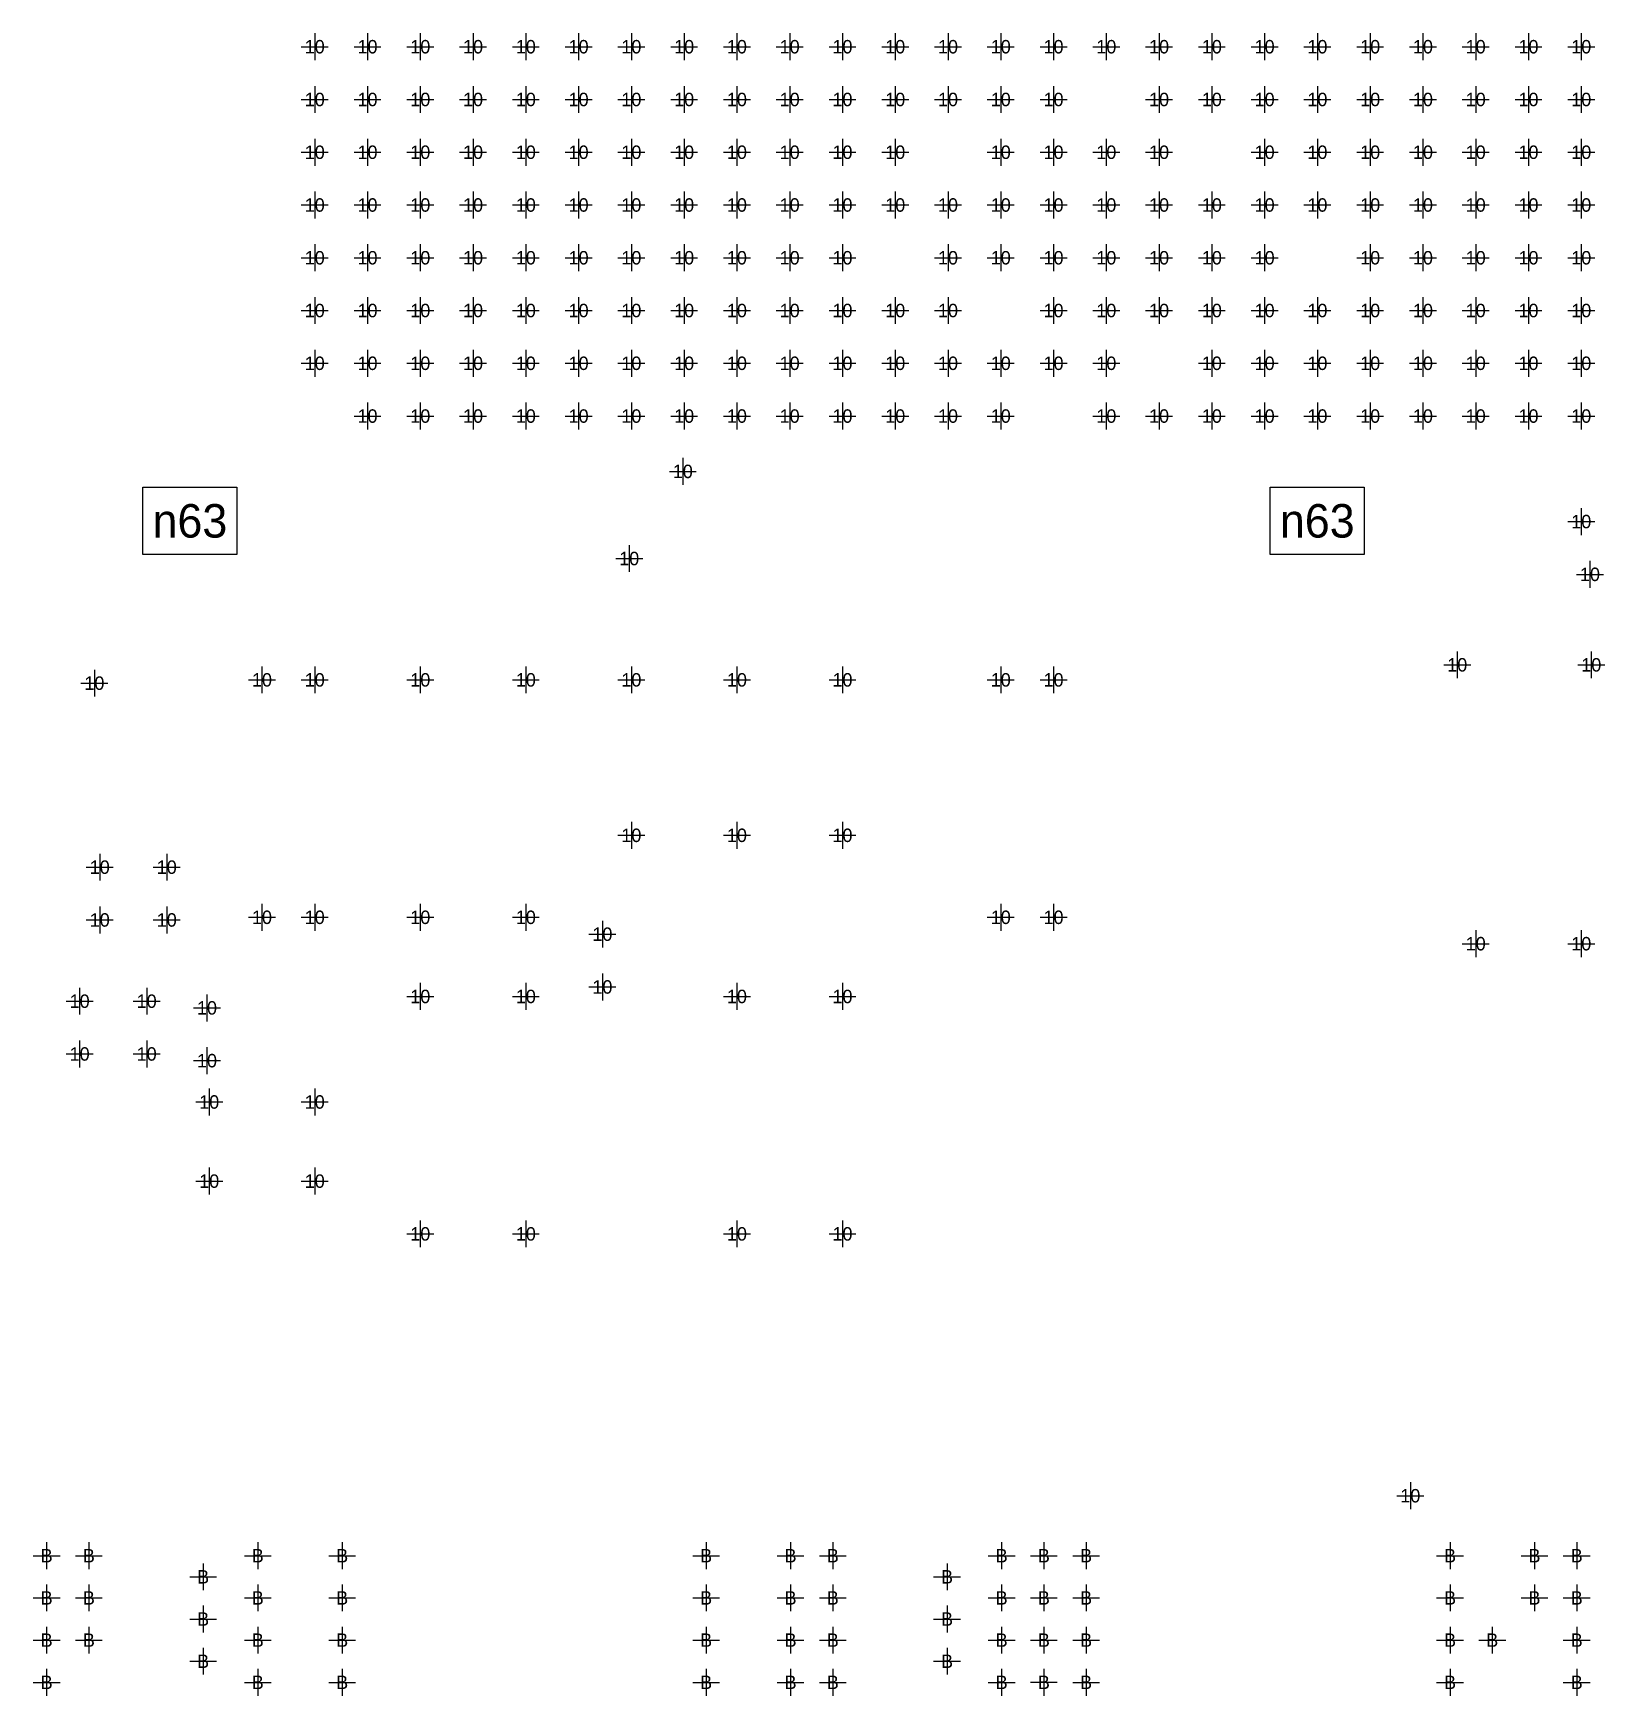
# Model space of a CAD drawing. Extents: x -13164 to 30582, y -10288 to 18382.
# Drawn here: x 3792 to 4964, y 4657 to 5897 of the extents above; entities that cross this region are included whole.
import ezdxf
from ezdxf.enums import TextEntityAlignment as Align

# ---------------------------------------------------------------- set-up
doc = ezdxf.new("R2010")
doc.units = 0
for name, color, linetype in [('MA_NCBACKDRILL-18-15', 140, 'CONTINUOUS'), ('MA_NCBACKDRILL-18-17', 30, 'CONTINUOUS'), ('MA_NCLEGEND-1-18', 7, 'CONTINUOUS')]:
    doc.layers.add(name, color=color, linetype=linetype)

# ---------------------------------------------------------------- blocks, each defined once
blk = doc.blocks.new('FIGURE_CROSS')
for points in [[(-0.5, 0), (0.5, 0)], [(0, 0.5), (0, -0.5)]]:
    blk.add_lwpolyline(points)
blk = doc.blocks.new('FIGURE_SQUARE')
blk.add_lwpolyline([(-0.5, -0.5), (-0.5, 0.5), (0.5, 0.5), (0.5, -0.5)], close=True)

msp = doc.modelspace()

# ---------------------------------------------------------------- block references
at = {"layer": 'MA_NCBACKDRILL-18-15', "xscale": 20.079, "yscale": 20.079}
for p in [(4080.71, 5887.405), (4120.08, 5887.405), (4001.97, 5848.035), (4041.34, 5848.035), (4080.71, 5808.665), (4120.08, 5808.665), (4001.97, 5769.295), (4041.34, 5769.295), (4080.71, 5729.925), (4120.08, 5729.925), (4001.97, 5690.555), (4041.34, 5690.555), (4080.71, 5651.185), (4120.08, 5651.185)]:
    msp.add_blockref('FIGURE_CROSS', p, dxfattribs=at)
at = {"layer": 'MA_NCBACKDRILL-18-17', "xscale": 20.079, "yscale": 20.079}
for p in [(4277.56, 5887.405), (4316.93, 5887.405), (4198.82, 5848.035), (4238.189, 5848.033), (4316.93, 5808.665), (4198.82, 5769.295), (4238.189, 5769.293), (4277.56, 5729.925), (4316.93, 5729.925), (4198.82, 5690.555), (4238.189, 5690.553), (4277.56, 5651.185), (4316.93, 5651.185), (4198.82, 5611.815), (4238.189, 5611.813)]:
    msp.add_blockref('FIGURE_CROSS', p, dxfattribs=at)
at = {"layer": 'MA_NCLEGEND-1-18'}
for name, p, xscale, yscale in [('FIGURE_CROSS', (4001.969, 5887.402), 20.079, 20.079), ('FIGURE_CROSS', (4041.339, 5887.402), 20.079, 20.079), ('FIGURE_CROSS', (4080.71, 5887.405), 20.079, 20.079), ('FIGURE_CROSS', (4120.08, 5887.405), 20.079, 20.079), ('FIGURE_CROSS', (4159.449, 5887.402), 20.079, 20.079), ('FIGURE_CROSS', (4198.819, 5887.402), 20.079, 20.079), ('FIGURE_CROSS', (4238.189, 5887.403), 20.079, 20.079), ('FIGURE_CROSS', (4277.56, 5887.405), 20.079, 20.079), ('FIGURE_CROSS', (4316.93, 5887.405), 20.079, 20.079), ('FIGURE_CROSS', (4356.299, 5887.402), 20.079, 20.079), ('FIGURE_CROSS', (4395.67, 5887.405), 20.079, 20.079), ('FIGURE_CROSS', (4435.04, 5887.405), 20.079, 20.079), ('FIGURE_CROSS', (4474.409, 5887.402), 20.079, 20.079), ('FIGURE_CROSS', (4513.78, 5887.402), 20.079, 20.079), ('FIGURE_CROSS', (4553.15, 5887.402), 20.079, 20.079), ('FIGURE_CROSS', (4592.52, 5887.402), 20.079, 20.079), ('FIGURE_CROSS', (4631.89, 5887.405), 20.079, 20.079), ('FIGURE_CROSS', (4671.26, 5887.405), 20.079, 20.079), ('FIGURE_CROSS', (4710.63, 5887.405), 20.079, 20.079), ('FIGURE_CROSS', (4750, 5887.405), 20.079, 20.079), ('FIGURE_CROSS', (4789.37, 5887.402), 20.079, 20.079), ('FIGURE_CROSS', (4828.74, 5887.405), 20.079, 20.079), ('FIGURE_CROSS', (4868.11, 5887.405), 20.079, 20.079), ('FIGURE_CROSS', (4907.48, 5887.405), 20.079, 20.079), ('FIGURE_CROSS', (4946.85, 5887.405), 20.079, 20.079), ('FIGURE_CROSS', (4001.97, 5848.035), 20.079, 20.079), ('FIGURE_CROSS', (4041.34, 5848.035), 20.079, 20.079), ('FIGURE_CROSS', (4080.709, 5848.032), 20.079, 20.079), ('FIGURE_CROSS', (4120.079, 5848.032), 20.079, 20.079), ('FIGURE_CROSS', (4159.449, 5848.032), 20.079, 20.079), ('FIGURE_CROSS', (4198.82, 5848.035), 20.079, 20.079), ('FIGURE_CROSS', (4238.189, 5848.033), 20.079, 20.079), ('FIGURE_CROSS', (4277.559, 5848.032), 20.079, 20.079), ('FIGURE_CROSS', (4316.93, 5848.035), 20.079, 20.079), ('FIGURE_CROSS', (4356.299, 5848.032), 20.079, 20.079), ('FIGURE_CROSS', (4395.669, 5848.032), 20.079, 20.079), ('FIGURE_CROSS', (4435.039, 5848.032), 20.079, 20.079), ('FIGURE_CROSS', (4474.41, 5848.035), 20.079, 20.079), ('FIGURE_CROSS', (4513.78, 5848.032), 20.079, 20.079), ('FIGURE_CROSS', (4553.15, 5848.035), 20.079, 20.079), ('FIGURE_CROSS', (4631.89, 5848.035), 20.079, 20.079), ('FIGURE_CROSS', (4671.26, 5848.035), 20.079, 20.079), ('FIGURE_CROSS', (4710.63, 5848.035), 20.079, 20.079), ('FIGURE_CROSS', (4750, 5848.035), 20.079, 20.079), ('FIGURE_CROSS', (4789.37, 5848.035), 20.079, 20.079), ('FIGURE_CROSS', (4828.74, 5848.035), 20.079, 20.079), ('FIGURE_CROSS', (4868.11, 5848.035), 20.079, 20.079), ('FIGURE_CROSS', (4907.48, 5848.032), 20.079, 20.079), ('FIGURE_CROSS', (4946.85, 5848.035), 20.079, 20.079), ('FIGURE_CROSS', (4001.969, 5808.662), 20.079, 20.079), ('FIGURE_CROSS', (4041.339, 5808.662), 20.079, 20.079), ('FIGURE_CROSS', (4080.71, 5808.665), 20.079, 20.079), ('FIGURE_CROSS', (4120.08, 5808.665), 20.079, 20.079), ('FIGURE_CROSS', (4159.449, 5808.662), 20.079, 20.079), ('FIGURE_CROSS', (4198.819, 5808.662), 20.079, 20.079), ('FIGURE_CROSS', (4238.189, 5808.663), 20.079, 20.079), ('FIGURE_CROSS', (4277.56, 5808.665), 20.079, 20.079), ('FIGURE_CROSS', (4277.561, 5808.667), 20.079, 20.079), ('FIGURE_CROSS', (4316.93, 5808.665), 20.079, 20.079), ('FIGURE_CROSS', (4356.299, 5808.662), 20.079, 20.079), ('FIGURE_CROSS', (4395.67, 5808.665), 20.079, 20.079), ('FIGURE_CROSS', (4435.039, 5808.662), 20.079, 20.079), ('FIGURE_CROSS', (4513.78, 5808.662), 20.079, 20.079), ('FIGURE_CROSS', (4553.15, 5808.662), 20.079, 20.079), ('FIGURE_CROSS', (4592.52, 5808.662), 20.079, 20.079), ('FIGURE_CROSS', (4631.89, 5808.662), 20.079, 20.079), ('FIGURE_CROSS', (4710.63, 5808.665), 20.079, 20.079), ('FIGURE_CROSS', (4750, 5808.665), 20.079, 20.079), ('FIGURE_CROSS', (4789.37, 5808.665), 20.079, 20.079), ('FIGURE_CROSS', (4828.74, 5808.665), 20.079, 20.079), ('FIGURE_CROSS', (4868.11, 5808.665), 20.079, 20.079), ('FIGURE_CROSS', (4907.48, 5808.665), 20.079, 20.079), ('FIGURE_CROSS', (4946.85, 5808.665), 20.079, 20.079), ('FIGURE_CROSS', (4001.97, 5769.295), 20.079, 20.079), ('FIGURE_CROSS', (4041.34, 5769.295), 20.079, 20.079), ('FIGURE_CROSS', (4080.709, 5769.292), 20.079, 20.079), ('FIGURE_CROSS', (4120.079, 5769.292), 20.079, 20.079), ('FIGURE_CROSS', (4159.449, 5769.292), 20.079, 20.079), ('FIGURE_CROSS', (4198.82, 5769.295), 20.079, 20.079), ('FIGURE_CROSS', (4238.189, 5769.293), 20.079, 20.079), ('FIGURE_CROSS', (4277.559, 5769.292), 20.079, 20.079), ('FIGURE_CROSS', (4316.93, 5769.295), 20.079, 20.079), ('FIGURE_CROSS', (4356.299, 5769.292), 20.079, 20.079), ('FIGURE_CROSS', (4395.67, 5769.295), 20.079, 20.079), ('FIGURE_CROSS', (4435.039, 5769.292), 20.079, 20.079), ('FIGURE_CROSS', (4474.409, 5769.292), 20.079, 20.079), ('FIGURE_CROSS', (4513.78, 5769.292), 20.079, 20.079), ('FIGURE_CROSS', (4553.15, 5769.292), 20.079, 20.079), ('FIGURE_CROSS', (4592.52, 5769.292), 20.079, 20.079), ('FIGURE_CROSS', (4631.89, 5769.292), 20.079, 20.079), ('FIGURE_CROSS', (4671.26, 5769.292), 20.079, 20.079), ('FIGURE_CROSS', (4710.63, 5769.292), 20.079, 20.079), ('FIGURE_CROSS', (4750, 5769.292), 20.079, 20.079), ('FIGURE_CROSS', (4789.37, 5769.292), 20.079, 20.079), ('FIGURE_CROSS', (4828.74, 5769.292), 20.079, 20.079), ('FIGURE_CROSS', (4868.11, 5769.292), 20.079, 20.079), ('FIGURE_CROSS', (4907.48, 5769.292), 20.079, 20.079), ('FIGURE_CROSS', (4946.85, 5769.292), 20.079, 20.079), ('FIGURE_CROSS', (4001.969, 5729.922), 20.079, 20.079), ('FIGURE_CROSS', (4041.339, 5729.922), 20.079, 20.079), ('FIGURE_CROSS', (4080.71, 5729.925), 20.079, 20.079), ('FIGURE_CROSS', (4120.08, 5729.925), 20.079, 20.079), ('FIGURE_CROSS', (4159.449, 5729.922), 20.079, 20.079), ('FIGURE_CROSS', (4198.819, 5729.922), 20.079, 20.079), ('FIGURE_CROSS', (4238.189, 5729.923), 20.079, 20.079), ('FIGURE_CROSS', (4277.56, 5729.925), 20.079, 20.079), ('FIGURE_CROSS', (4316.93, 5729.925), 20.079, 20.079), ('FIGURE_CROSS', (4356.299, 5729.922), 20.079, 20.079), ('FIGURE_CROSS', (4395.67, 5729.925), 20.079, 20.079), ('FIGURE_CROSS', (4474.409, 5729.922), 20.079, 20.079), ('FIGURE_CROSS', (4513.779, 5729.922), 20.079, 20.079), ('FIGURE_CROSS', (4553.15, 5729.922), 20.079, 20.079), ('FIGURE_CROSS', (4592.52, 5729.922), 20.079, 20.079), ('FIGURE_CROSS', (4631.89, 5729.922), 20.079, 20.079), ('FIGURE_CROSS', (4671.26, 5729.922), 20.079, 20.079), ('FIGURE_CROSS', (4710.63, 5729.922), 20.079, 20.079), ('FIGURE_CROSS', (4789.37, 5729.922), 20.079, 20.079), ('FIGURE_CROSS', (4828.74, 5729.922), 20.079, 20.079), ('FIGURE_CROSS', (4868.11, 5729.922), 20.079, 20.079), ('FIGURE_CROSS', (4907.48, 5729.922), 20.079, 20.079), ('FIGURE_CROSS', (4946.85, 5729.922), 20.079, 20.079), ('FIGURE_CROSS', (4001.97, 5690.555), 20.079, 20.079), ('FIGURE_CROSS', (4041.34, 5690.555), 20.079, 20.079), ('FIGURE_CROSS', (4080.709, 5690.552), 20.079, 20.079), ('FIGURE_CROSS', (4120.079, 5690.552), 20.079, 20.079), ('FIGURE_CROSS', (4159.449, 5690.552), 20.079, 20.079), ('FIGURE_CROSS', (4198.82, 5690.555), 20.079, 20.079), ('FIGURE_CROSS', (4238.189, 5690.553), 20.079, 20.079), ('FIGURE_CROSS', (4277.559, 5690.552), 20.079, 20.079), ('FIGURE_CROSS', (4316.93, 5690.555), 20.079, 20.079), ('FIGURE_CROSS', (4356.299, 5690.552), 20.079, 20.079), ('FIGURE_CROSS', (4395.67, 5690.555), 20.079, 20.079), ('FIGURE_CROSS', (4435.039, 5690.552), 20.079, 20.079), ('FIGURE_CROSS', (4474.409, 5690.552), 20.079, 20.079), ('FIGURE_CROSS', (4553.149, 5690.552), 20.079, 20.079), ('FIGURE_CROSS', (4592.52, 5690.552), 20.079, 20.079), ('FIGURE_CROSS', (4631.89, 5690.552), 20.079, 20.079), ('FIGURE_CROSS', (4671.26, 5690.552), 20.079, 20.079), ('FIGURE_CROSS', (4710.63, 5690.552), 20.079, 20.079), ('FIGURE_CROSS', (4750, 5690.552), 20.079, 20.079), ('FIGURE_CROSS', (4789.37, 5690.552), 20.079, 20.079), ('FIGURE_CROSS', (4828.74, 5690.552), 20.079, 20.079), ('FIGURE_CROSS', (4868.11, 5690.552), 20.079, 20.079), ('FIGURE_CROSS', (4907.48, 5690.552), 20.079, 20.079), ('FIGURE_CROSS', (4946.85, 5690.552), 20.079, 20.079), ('FIGURE_CROSS', (4001.969, 5651.182), 20.079, 20.079), ('FIGURE_CROSS', (4041.339, 5651.182), 20.079, 20.079), ('FIGURE_CROSS', (4080.71, 5651.185), 20.079, 20.079), ('FIGURE_CROSS', (4120.08, 5651.185), 20.079, 20.079), ('FIGURE_CROSS', (4159.449, 5651.182), 20.079, 20.079), ('FIGURE_CROSS', (4198.819, 5651.182), 20.079, 20.079), ('FIGURE_CROSS', (4238.189, 5651.183), 20.079, 20.079), ('FIGURE_CROSS', (4277.56, 5651.185), 20.079, 20.079), ('FIGURE_CROSS', (4316.93, 5651.185), 20.079, 20.079), ('FIGURE_CROSS', (4356.299, 5651.182), 20.079, 20.079), ('FIGURE_CROSS', (4395.669, 5651.182), 20.079, 20.079), ('FIGURE_CROSS', (4435.039, 5651.182), 20.079, 20.079), ('FIGURE_CROSS', (4474.409, 5651.182), 20.079, 20.079), ('FIGURE_CROSS', (4513.78, 5651.182), 20.079, 20.079), ('FIGURE_CROSS', (4553.15, 5651.182), 20.079, 20.079), ('FIGURE_CROSS', (4592.52, 5651.182), 20.079, 20.079), ('FIGURE_CROSS', (4671.259, 5651.182), 20.079, 20.079), ('FIGURE_CROSS', (4710.63, 5651.182), 20.079, 20.079), ('FIGURE_CROSS', (4750, 5651.182), 20.079, 20.079), ('FIGURE_CROSS', (4789.37, 5651.182), 20.079, 20.079), ('FIGURE_CROSS', (4828.74, 5651.182), 20.079, 20.079), ('FIGURE_CROSS', (4868.11, 5651.182), 20.079, 20.079), ('FIGURE_CROSS', (4907.48, 5651.182), 20.079, 20.079), ('FIGURE_CROSS', (4946.85, 5651.182), 20.079, 20.079), ('FIGURE_CROSS', (4041.339, 5611.812), 20.079, 20.079), ('FIGURE_CROSS', (4080.709, 5611.812), 20.079, 20.079), ('FIGURE_CROSS', (4120.079, 5611.812), 20.079, 20.079), ('FIGURE_CROSS', (4159.449, 5611.812), 20.079, 20.079), ('FIGURE_CROSS', (4198.82, 5611.815), 20.079, 20.079), ('FIGURE_CROSS', (4238.189, 5611.813), 20.079, 20.079), ('FIGURE_CROSS', (4277.559, 5611.812), 20.079, 20.079), ('FIGURE_CROSS', (4316.93, 5611.815), 20.079, 20.079), ('FIGURE_CROSS', (4356.299, 5611.812), 20.079, 20.079), ('FIGURE_CROSS', (4395.669, 5611.812), 20.079, 20.079), ('FIGURE_CROSS', (4435.039, 5611.812), 20.079, 20.079), ('FIGURE_CROSS', (4474.409, 5611.812), 20.079, 20.079), ('FIGURE_CROSS', (4513.78, 5611.812), 20.079, 20.079), ('FIGURE_CROSS', (4592.52, 5611.812), 20.079, 20.079), ('FIGURE_CROSS', (4631.89, 5611.812), 20.079, 20.079), ('FIGURE_CROSS', (4671.259, 5611.812), 20.079, 20.079), ('FIGURE_CROSS', (4710.629, 5611.812), 20.079, 20.079), ('FIGURE_CROSS', (4750, 5611.812), 20.079, 20.079), ('FIGURE_CROSS', (4789.37, 5611.812), 20.079, 20.079), ('FIGURE_CROSS', (4828.74, 5611.812), 20.079, 20.079), ('FIGURE_CROSS', (4868.11, 5611.812), 20.079, 20.079), ('FIGURE_CROSS', (4907.48, 5611.812), 20.079, 20.079), ('FIGURE_CROSS', (4946.85, 5611.812), 20.079, 20.079), ('FIGURE_CROSS', (4276.571, 5570.512), 20.079, 20.079), ('FIGURE_SQUARE', (3908.819, 5533.623), 70.079, 50), ('FIGURE_SQUARE', (4749.882, 5533.623), 70.079, 50), ('FIGURE_CROSS', (4946.852, 5533.078), 20.079, 20.079), ('FIGURE_CROSS', (4236.571, 5505.512), 20.079, 20.079), ('FIGURE_CROSS', (4953.3421, 5493.7014), 20.079, 20.079), ('FIGURE_CROSS', (4854.331, 5426.182), 20.079, 20.079), ('FIGURE_CROSS', (4954.331, 5426.182), 20.079, 20.079), ('FIGURE_CROSS', (3837.571, 5412.512), 20.079, 20.079), ('FIGURE_CROSS', (3962.601, 5414.963), 20.079, 20.079), ('FIGURE_CROSS', (4001.971, 5414.963), 20.079, 20.079), ('FIGURE_CROSS', (4080.711, 5414.963), 20.079, 20.079), ('FIGURE_CROSS', (4159.451, 5414.963), 20.079, 20.079), ('FIGURE_CROSS', (4238.191, 5414.963), 20.079, 20.079), ('FIGURE_CROSS', (4316.931, 5414.963), 20.079, 20.079), ('FIGURE_CROSS', (4395.671, 5414.963), 20.079, 20.079), ('FIGURE_CROSS', (4513.781, 5414.963), 20.079, 20.079), ('FIGURE_CROSS', (4553.151, 5414.963), 20.079, 20.079), ('FIGURE_CROSS', (4238.19, 5298.973), 20.079, 20.079), ('FIGURE_CROSS', (4316.93, 5298.973), 20.079, 20.079), ('FIGURE_CROSS', (4395.67, 5298.973), 20.079, 20.079), ('FIGURE_CROSS', (3841.571, 5275.201), 20.079, 20.079), ('FIGURE_CROSS', (3891.571, 5275.201), 20.079, 20.079), ('FIGURE_CROSS', (3962.601, 5237.797), 20.079, 20.079), ('FIGURE_CROSS', (4001.971, 5237.797), 20.079, 20.079), ('FIGURE_CROSS', (4080.711, 5237.797), 20.079, 20.079), ('FIGURE_CROSS', (4159.451, 5237.797), 20.079, 20.079), ('FIGURE_CROSS', (4513.781, 5237.797), 20.079, 20.079), ('FIGURE_CROSS', (4553.151, 5237.797), 20.079, 20.079), ('FIGURE_CROSS', (3841.571, 5235.823), 20.079, 20.079), ('FIGURE_CROSS', (3891.571, 5235.823), 20.079, 20.079), ('FIGURE_CROSS', (4216.571, 5225.201), 20.079, 20.079), ('FIGURE_CROSS', (4868.111, 5218.112), 20.079, 20.079), ('FIGURE_CROSS', (4946.851, 5218.112), 20.079, 20.079), ('FIGURE_CROSS', (4080.711, 5178.742), 20.079, 20.079), ('FIGURE_CROSS', (4159.451, 5178.742), 20.079, 20.079), ('FIGURE_CROSS', (4216.571, 5185.823), 20.079, 20.079), ('FIGURE_CROSS', (4316.931, 5178.742), 20.079, 20.079), ('FIGURE_CROSS', (4395.671, 5178.742), 20.079, 20.079), ('FIGURE_CROSS', (3826.571, 5175.201), 20.079, 20.079), ('FIGURE_CROSS', (3876.571, 5175.201), 20.079, 20.079), ('FIGURE_CROSS', (3921.571, 5170.201), 20.079, 20.079), ('FIGURE_CROSS', (3826.571, 5135.823), 20.079, 20.079), ('FIGURE_CROSS', (3876.571, 5135.823), 20.079, 20.079), ('FIGURE_CROSS', (3921.571, 5130.823), 20.079, 20.079), ('FIGURE_CROSS', (3923.231, 5100.002), 20.079, 20.079), ('FIGURE_CROSS', (4001.971, 5100.002), 20.079, 20.079), ('FIGURE_CROSS', (3923.231, 5040.947), 20.079, 20.079), ('FIGURE_CROSS', (4001.971, 5040.947), 20.079, 20.079), ('FIGURE_CROSS', (4080.711, 5001.577), 20.079, 20.079), ('FIGURE_CROSS', (4159.451, 5001.577), 20.079, 20.079), ('FIGURE_CROSS', (4316.931, 5001.577), 20.079, 20.079), ('FIGURE_CROSS', (4395.671, 5001.577), 20.079, 20.079), ('FIGURE_CROSS', (4819.331, 4806.182), 20.079, 20.079), ('FIGURE_CROSS', (3801.957, 4761.441), 20, 20), ('FIGURE_CROSS', (3833.453, 4761.441), 20, 20), ('FIGURE_CROSS', (3959.437, 4761.441), 20, 20), ('FIGURE_CROSS', (4022.429, 4761.441), 20, 20), ('FIGURE_CROSS', (4293.964, 4761.441), 20, 20), ('FIGURE_CROSS', (4356.957, 4761.441), 20, 20), ('FIGURE_CROSS', (4388.453, 4761.441), 20, 20), ('FIGURE_CROSS', (4514.437, 4761.441), 20, 20), ('FIGURE_CROSS', (4545.933, 4761.445), 20, 20), ('FIGURE_CROSS', (4577.429, 4761.441), 20, 20), ('FIGURE_CROSS', (4848.964, 4761.441), 20, 20), ('FIGURE_CROSS', (4911.957, 4761.441), 20, 20), ('FIGURE_CROSS', (4943.453, 4761.441), 20, 20), ('FIGURE_CROSS', (3918.689, 4745.693), 20, 20), ('FIGURE_CROSS', (4473.689, 4745.693), 20, 20), ('FIGURE_CROSS', (3801.957, 4729.945), 20, 20), ('FIGURE_CROSS', (3833.453, 4729.945), 20, 20), ('FIGURE_CROSS', (3959.437, 4729.945), 20, 20), ('FIGURE_CROSS', (4022.429, 4729.945), 20, 20), ('FIGURE_CROSS', (4293.964, 4729.945), 20, 20), ('FIGURE_CROSS', (4356.957, 4729.945), 20, 20), ('FIGURE_CROSS', (4388.453, 4729.945), 20, 20), ('FIGURE_CROSS', (4514.437, 4729.945), 20, 20), ('FIGURE_CROSS', (4545.933, 4729.949), 20, 20), ('FIGURE_CROSS', (4577.429, 4729.945), 20, 20), ('FIGURE_CROSS', (4848.964, 4729.945), 20, 20), ('FIGURE_CROSS', (4911.957, 4729.945), 20, 20), ('FIGURE_CROSS', (4943.453, 4729.945), 20, 20), ('FIGURE_CROSS', (3918.689, 4714.197), 20, 20), ('FIGURE_CROSS', (4473.689, 4714.197), 20, 20), ('FIGURE_CROSS', (3801.957, 4698.449), 20, 20), ('FIGURE_CROSS', (3833.453, 4698.449), 20, 20), ('FIGURE_CROSS', (3959.437, 4698.449), 20, 20), ('FIGURE_CROSS', (4022.429, 4698.449), 20, 20), ('FIGURE_CROSS', (4293.963, 4698.443), 20, 20), ('FIGURE_CROSS', (4356.957, 4698.449), 20, 20), ('FIGURE_CROSS', (4388.453, 4698.449), 20, 20), ('FIGURE_CROSS', (4514.437, 4698.449), 20, 20), ('FIGURE_CROSS', (4545.933, 4698.453), 20, 20), ('FIGURE_CROSS', (4577.429, 4698.449), 20, 20), ('FIGURE_CROSS', (4848.963, 4698.443), 20, 20), ('FIGURE_CROSS', (4880.461, 4698.448), 20, 20), ('FIGURE_CROSS', (4943.453, 4698.449), 20, 20), ('FIGURE_CROSS', (3918.689, 4682.701), 20, 20), ('FIGURE_CROSS', (4473.689, 4682.701), 20, 20), ('FIGURE_CROSS', (3801.957, 4666.953), 20, 20), ('FIGURE_CROSS', (3959.437, 4666.953), 20, 20), ('FIGURE_CROSS', (4022.429, 4666.953), 20, 20), ('FIGURE_CROSS', (4293.964, 4666.953), 20, 20), ('FIGURE_CROSS', (4356.957, 4666.953), 20, 20), ('FIGURE_CROSS', (4388.453, 4666.953), 20, 20), ('FIGURE_CROSS', (4514.437, 4666.953), 20, 20), ('FIGURE_CROSS', (4545.933, 4666.957), 20, 20), ('FIGURE_CROSS', (4577.429, 4666.953), 20, 20), ('FIGURE_CROSS', (4848.963, 4666.943), 20, 20), ('FIGURE_CROSS', (4943.473, 4666.949), 20, 20)]:
    msp.add_blockref(name, p, dxfattribs=dict(at, xscale=xscale, yscale=yscale))

# ---------------------------------------------------------------- texts
at = {"layer": 'MA_NCBACKDRILL-18-15'}
for p in [(4080.71, 5887.405), (4120.08, 5887.405), (4001.97, 5848.035), (4041.34, 5848.035), (4080.71, 5808.665), (4120.08, 5808.665), (4001.97, 5769.295), (4041.34, 5769.295), (4080.71, 5729.925), (4120.08, 5729.925), (4001.97, 5690.555), (4041.34, 5690.555), (4080.71, 5651.185), (4120.08, 5651.185)]:
    msp.add_text('10', height=10.0395, dxfattribs=at).set_placement(p, align=Align.MIDDLE_CENTER)
at = {"layer": 'MA_NCBACKDRILL-18-17'}
for p in [(4277.56, 5887.405), (4316.93, 5887.405), (4198.82, 5848.035), (4238.189, 5848.033), (4316.93, 5808.665), (4198.82, 5769.295), (4238.189, 5769.293), (4277.56, 5729.925), (4316.93, 5729.925), (4198.82, 5690.555), (4238.189, 5690.553), (4277.56, 5651.185), (4316.93, 5651.185), (4198.82, 5611.815), (4238.189, 5611.813)]:
    msp.add_text('10', height=10.0395, dxfattribs=at).set_placement(p, align=Align.MIDDLE_CENTER)
at = {"layer": 'MA_NCLEGEND-1-18'}
for s, height, p in [('10', 10.0395, (4001.969, 5887.402)), ('10', 10.0395, (4041.339, 5887.402)), ('10', 10.0395, (4080.71, 5887.405)), ('10', 10.0395, (4120.08, 5887.405)), ('10', 10.0395, (4159.449, 5887.402)), ('10', 10.0395, (4198.819, 5887.402)), ('10', 10.0395, (4238.189, 5887.403)), ('10', 10.0395, (4277.56, 5887.405)), ('10', 10.0395, (4316.93, 5887.405)), ('10', 10.0395, (4356.299, 5887.402)), ('10', 10.0395, (4395.67, 5887.405)), ('10', 10.0395, (4435.04, 5887.405)), ('10', 10.0395, (4474.409, 5887.402)), ('10', 10.0395, (4513.78, 5887.402)), ('10', 10.0395, (4553.15, 5887.402)), ('10', 10.0395, (4592.52, 5887.402)), ('10', 10.0395, (4631.89, 5887.405)), ('10', 10.0395, (4671.26, 5887.405)), ('10', 10.0395, (4710.63, 5887.405)), ('10', 10.0395, (4750, 5887.405)), ('10', 10.0395, (4789.37, 5887.402)), ('10', 10.0395, (4828.74, 5887.405)), ('10', 10.0395, (4868.11, 5887.405)), ('10', 10.0395, (4907.48, 5887.405)), ('10', 10.0395, (4946.85, 5887.405)), ('10', 10.0395, (4001.97, 5848.035)), ('10', 10.0395, (4041.34, 5848.035)), ('10', 10.0395, (4080.709, 5848.032)), ('10', 10.0395, (4120.079, 5848.032)), ('10', 10.0395, (4159.449, 5848.032)), ('10', 10.0395, (4198.82, 5848.035)), ('10', 10.0395, (4238.189, 5848.033)), ('10', 10.0395, (4277.559, 5848.032)), ('10', 10.0395, (4316.93, 5848.035)), ('10', 10.0395, (4356.299, 5848.032)), ('10', 10.0395, (4395.669, 5848.032)), ('10', 10.0395, (4435.039, 5848.032)), ('10', 10.0395, (4474.41, 5848.035)), ('10', 10.0395, (4513.78, 5848.032)), ('10', 10.0395, (4553.15, 5848.035)), ('10', 10.0395, (4631.89, 5848.035)), ('10', 10.0395, (4671.26, 5848.035)), ('10', 10.0395, (4710.63, 5848.035)), ('10', 10.0395, (4750, 5848.035)), ('10', 10.0395, (4789.37, 5848.035)), ('10', 10.0395, (4828.74, 5848.035)), ('10', 10.0395, (4868.11, 5848.035)), ('10', 10.0395, (4907.48, 5848.032)), ('10', 10.0395, (4946.85, 5848.035)), ('10', 10.0395, (4001.969, 5808.662)), ('10', 10.0395, (4041.339, 5808.662)), ('10', 10.0395, (4080.71, 5808.665)), ('10', 10.0395, (4120.08, 5808.665)), ('10', 10.0395, (4159.449, 5808.662)), ('10', 10.0395, (4198.819, 5808.662)), ('10', 10.0395, (4238.189, 5808.663)), ('10', 10.0395, (4277.56, 5808.665)), ('10', 10.0395, (4277.561, 5808.667)), ('10', 10.0395, (4316.93, 5808.665)), ('10', 10.0395, (4356.299, 5808.662)), ('10', 10.0395, (4395.67, 5808.665)), ('10', 10.0395, (4435.039, 5808.662)), ('10', 10.0395, (4513.78, 5808.662)), ('10', 10.0395, (4553.15, 5808.662)), ('10', 10.0395, (4592.52, 5808.662)), ('10', 10.0395, (4631.89, 5808.662)), ('10', 10.0395, (4710.63, 5808.665)), ('10', 10.0395, (4750, 5808.665)), ('10', 10.0395, (4789.37, 5808.665)), ('10', 10.0395, (4828.74, 5808.665)), ('10', 10.0395, (4868.11, 5808.665)), ('10', 10.0395, (4907.48, 5808.665)), ('10', 10.0395, (4946.85, 5808.665)), ('10', 10.0395, (4001.97, 5769.295)), ('10', 10.0395, (4041.34, 5769.295)), ('10', 10.0395, (4080.709, 5769.292)), ('10', 10.0395, (4120.079, 5769.292)), ('10', 10.0395, (4159.449, 5769.292)), ('10', 10.0395, (4198.82, 5769.295)), ('10', 10.0395, (4238.189, 5769.293)), ('10', 10.0395, (4277.559, 5769.292)), ('10', 10.0395, (4316.93, 5769.295)), ('10', 10.0395, (4356.299, 5769.292)), ('10', 10.0395, (4395.67, 5769.295)), ('10', 10.0395, (4435.039, 5769.292)), ('10', 10.0395, (4474.409, 5769.292)), ('10', 10.0395, (4513.78, 5769.292)), ('10', 10.0395, (4553.15, 5769.292)), ('10', 10.0395, (4592.52, 5769.292)), ('10', 10.0395, (4631.89, 5769.292)), ('10', 10.0395, (4671.26, 5769.292)), ('10', 10.0395, (4710.63, 5769.292)), ('10', 10.0395, (4750, 5769.292)), ('10', 10.0395, (4789.37, 5769.292)), ('10', 10.0395, (4828.74, 5769.292)), ('10', 10.0395, (4868.11, 5769.292)), ('10', 10.0395, (4907.48, 5769.292)), ('10', 10.0395, (4946.85, 5769.292)), ('10', 10.0395, (4001.969, 5729.922)), ('10', 10.0395, (4041.339, 5729.922)), ('10', 10.0395, (4080.71, 5729.925)), ('10', 10.0395, (4120.08, 5729.925)), ('10', 10.0395, (4159.449, 5729.922)), ('10', 10.0395, (4198.819, 5729.922)), ('10', 10.0395, (4238.189, 5729.923)), ('10', 10.0395, (4277.56, 5729.925)), ('10', 10.0395, (4316.93, 5729.925)), ('10', 10.0395, (4356.299, 5729.922)), ('10', 10.0395, (4395.67, 5729.925)), ('10', 10.0395, (4474.409, 5729.922)), ('10', 10.0395, (4513.779, 5729.922)), ('10', 10.0395, (4553.15, 5729.922)), ('10', 10.0395, (4592.52, 5729.922)), ('10', 10.0395, (4631.89, 5729.922)), ('10', 10.0395, (4671.26, 5729.922)), ('10', 10.0395, (4710.63, 5729.922)), ('10', 10.0395, (4789.37, 5729.922)), ('10', 10.0395, (4828.74, 5729.922)), ('10', 10.0395, (4868.11, 5729.922)), ('10', 10.0395, (4907.48, 5729.922)), ('10', 10.0395, (4946.85, 5729.922)), ('10', 10.0395, (4001.97, 5690.555)), ('10', 10.0395, (4041.34, 5690.555)), ('10', 10.0395, (4080.709, 5690.552)), ('10', 10.0395, (4120.079, 5690.552)), ('10', 10.0395, (4159.449, 5690.552)), ('10', 10.0395, (4198.82, 5690.555)), ('10', 10.0395, (4238.189, 5690.553)), ('10', 10.0395, (4277.559, 5690.552)), ('10', 10.0395, (4316.93, 5690.555)), ('10', 10.0395, (4356.299, 5690.552)), ('10', 10.0395, (4395.67, 5690.555)), ('10', 10.0395, (4435.039, 5690.552)), ('10', 10.0395, (4474.409, 5690.552)), ('10', 10.0395, (4553.149, 5690.552)), ('10', 10.0395, (4592.52, 5690.552)), ('10', 10.0395, (4631.89, 5690.552)), ('10', 10.0395, (4671.26, 5690.552)), ('10', 10.0395, (4710.63, 5690.552)), ('10', 10.0395, (4750, 5690.552)), ('10', 10.0395, (4789.37, 5690.552)), ('10', 10.0395, (4828.74, 5690.552)), ('10', 10.0395, (4868.11, 5690.552)), ('10', 10.0395, (4907.48, 5690.552)), ('10', 10.0395, (4946.85, 5690.552)), ('10', 10.0395, (4001.969, 5651.182)), ('10', 10.0395, (4041.339, 5651.182)), ('10', 10.0395, (4080.71, 5651.185)), ('10', 10.0395, (4120.08, 5651.185)), ('10', 10.0395, (4159.449, 5651.182)), ('10', 10.0395, (4198.819, 5651.182)), ('10', 10.0395, (4238.189, 5651.183)), ('10', 10.0395, (4277.56, 5651.185)), ('10', 10.0395, (4316.93, 5651.185)), ('10', 10.0395, (4356.299, 5651.182)), ('10', 10.0395, (4395.669, 5651.182)), ('10', 10.0395, (4435.039, 5651.182)), ('10', 10.0395, (4474.409, 5651.182)), ('10', 10.0395, (4513.78, 5651.182)), ('10', 10.0395, (4553.15, 5651.182)), ('10', 10.0395, (4592.52, 5651.182)), ('10', 10.0395, (4671.259, 5651.182)), ('10', 10.0395, (4710.63, 5651.182)), ('10', 10.0395, (4750, 5651.182)), ('10', 10.0395, (4789.37, 5651.182)), ('10', 10.0395, (4828.74, 5651.182)), ('10', 10.0395, (4868.11, 5651.182)), ('10', 10.0395, (4907.48, 5651.182)), ('10', 10.0395, (4946.85, 5651.182)), ('10', 10.0395, (4041.339, 5611.812)), ('10', 10.0395, (4080.709, 5611.812)), ('10', 10.0395, (4120.079, 5611.812)), ('10', 10.0395, (4159.449, 5611.812)), ('10', 10.0395, (4198.82, 5611.815)), ('10', 10.0395, (4238.189, 5611.813)), ('10', 10.0395, (4277.559, 5611.812)), ('10', 10.0395, (4316.93, 5611.815)), ('10', 10.0395, (4356.299, 5611.812)), ('10', 10.0395, (4395.669, 5611.812)), ('10', 10.0395, (4435.039, 5611.812)), ('10', 10.0395, (4474.409, 5611.812)), ('10', 10.0395, (4513.78, 5611.812)), ('10', 10.0395, (4592.52, 5611.812)), ('10', 10.0395, (4631.89, 5611.812)), ('10', 10.0395, (4671.259, 5611.812)), ('10', 10.0395, (4710.629, 5611.812)), ('10', 10.0395, (4750, 5611.812)), ('10', 10.0395, (4789.37, 5611.812)), ('10', 10.0395, (4828.74, 5611.812)), ('10', 10.0395, (4868.11, 5611.812)), ('10', 10.0395, (4907.48, 5611.812)), ('10', 10.0395, (4946.85, 5611.812)), ('10', 10.0395, (4276.571, 5570.512)), ('n63', 25, (3908.819, 5533.623)), ('n63', 25, (4749.882, 5533.623)), ('10', 10.0395, (4946.852, 5533.078)), ('10', 10.0395, (4236.571, 5505.512)), ('10', 10.0395, (4953.3421, 5493.7014)), ('10', 10.0395, (4854.331, 5426.182)), ('10', 10.0395, (4954.331, 5426.182)), ('10', 10.0395, (3837.571, 5412.512)), ('10', 10.0395, (3962.601, 5414.963)), ('10', 10.0395, (4001.971, 5414.963)), ('10', 10.0395, (4080.711, 5414.963)), ('10', 10.0395, (4159.451, 5414.963)), ('10', 10.0395, (4238.191, 5414.963)), ('10', 10.0395, (4316.931, 5414.963)), ('10', 10.0395, (4395.671, 5414.963)), ('10', 10.0395, (4513.781, 5414.963)), ('10', 10.0395, (4553.151, 5414.963)), ('10', 10.0395, (4238.19, 5298.973)), ('10', 10.0395, (4316.93, 5298.973)), ('10', 10.0395, (4395.67, 5298.973)), ('10', 10.0395, (3841.571, 5275.201)), ('10', 10.0395, (3891.571, 5275.201)), ('10', 10.0395, (3841.571, 5235.823)), ('10', 10.0395, (3891.571, 5235.823)), ('10', 10.0395, (3962.601, 5237.797)), ('10', 10.0395, (4001.971, 5237.797)), ('10', 10.0395, (4080.711, 5237.797)), ('10', 10.0395, (4159.451, 5237.797)), ('10', 10.0395, (4513.781, 5237.797)), ('10', 10.0395, (4553.151, 5237.797)), ('10', 10.0395, (4216.571, 5225.201)), ('10', 10.0395, (4868.111, 5218.112)), ('10', 10.0395, (4946.851, 5218.112)), ('10', 10.0395, (4216.571, 5185.823)), ('10', 10.0395, (3826.571, 5175.201)), ('10', 10.0395, (3876.571, 5175.201)), ('10', 10.0395, (3921.571, 5170.201)), ('10', 10.0395, (4080.711, 5178.742)), ('10', 10.0395, (4159.451, 5178.742)), ('10', 10.0395, (4316.931, 5178.742)), ('10', 10.0395, (4395.671, 5178.742)), ('10', 10.0395, (3826.571, 5135.823)), ('10', 10.0395, (3876.571, 5135.823)), ('10', 10.0395, (3921.571, 5130.823)), ('10', 10.0395, (3923.231, 5100.002)), ('10', 10.0395, (4001.971, 5100.002)), ('10', 10.0395, (3923.231, 5040.947)), ('10', 10.0395, (4001.971, 5040.947)), ('10', 10.0395, (4080.711, 5001.577)), ('10', 10.0395, (4159.451, 5001.577)), ('10', 10.0395, (4316.931, 5001.577)), ('10', 10.0395, (4395.671, 5001.577)), ('10', 10.0395, (4819.331, 4806.182)), ('B', 10, (3801.957, 4761.441)), ('B', 10, (3833.453, 4761.441)), ('B', 10, (3959.437, 4761.441)), ('B', 10, (4022.429, 4761.441)), ('B', 10, (4293.964, 4761.441)), ('B', 10, (4356.957, 4761.441)), ('B', 10, (4388.453, 4761.441)), ('B', 10, (4514.437, 4761.441)), ('B', 10, (4545.933, 4761.445)), ('B', 10, (4577.429, 4761.441)), ('B', 10, (4848.964, 4761.441)), ('B', 10, (4911.957, 4761.441)), ('B', 10, (4943.453, 4761.441)), ('B', 10, (3918.689, 4745.693)), ('B', 10, (4473.689, 4745.693)), ('B', 10, (3801.957, 4729.945)), ('B', 10, (3833.453, 4729.945)), ('B', 10, (3959.437, 4729.945)), ('B', 10, (4022.429, 4729.945)), ('B', 10, (4293.964, 4729.945)), ('B', 10, (4356.957, 4729.945)), ('B', 10, (4388.453, 4729.945)), ('B', 10, (4514.437, 4729.945)), ('B', 10, (4545.933, 4729.949)), ('B', 10, (4577.429, 4729.945)), ('B', 10, (4848.964, 4729.945)), ('B', 10, (4911.957, 4729.945)), ('B', 10, (4943.453, 4729.945)), ('B', 10, (3918.689, 4714.197)), ('B', 10, (4473.689, 4714.197)), ('B', 10, (3801.957, 4698.449)), ('B', 10, (3833.453, 4698.449)), ('B', 10, (3959.437, 4698.449)), ('B', 10, (4022.429, 4698.449)), ('B', 10, (4293.963, 4698.443)), ('B', 10, (4356.957, 4698.449)), ('B', 10, (4388.453, 4698.449)), ('B', 10, (4514.437, 4698.449)), ('B', 10, (4545.933, 4698.453)), ('B', 10, (4577.429, 4698.449)), ('B', 10, (4848.963, 4698.443)), ('B', 10, (4880.461, 4698.448)), ('B', 10, (4943.453, 4698.449)), ('B', 10, (3918.689, 4682.701)), ('B', 10, (4473.689, 4682.701)), ('B', 10, (3801.957, 4666.953)), ('B', 10, (3959.437, 4666.953)), ('B', 10, (4022.429, 4666.953)), ('B', 10, (4293.964, 4666.953)), ('B', 10, (4356.957, 4666.953)), ('B', 10, (4388.453, 4666.953)), ('B', 10, (4514.437, 4666.953)), ('B', 10, (4545.933, 4666.957)), ('B', 10, (4577.429, 4666.953)), ('B', 10, (4848.963, 4666.943)), ('B', 10, (4943.473, 4666.949))]:
    msp.add_text(s, height=height, dxfattribs=at).set_placement(p, align=Align.MIDDLE_CENTER)

doc.saveas('drawing.dxf')
